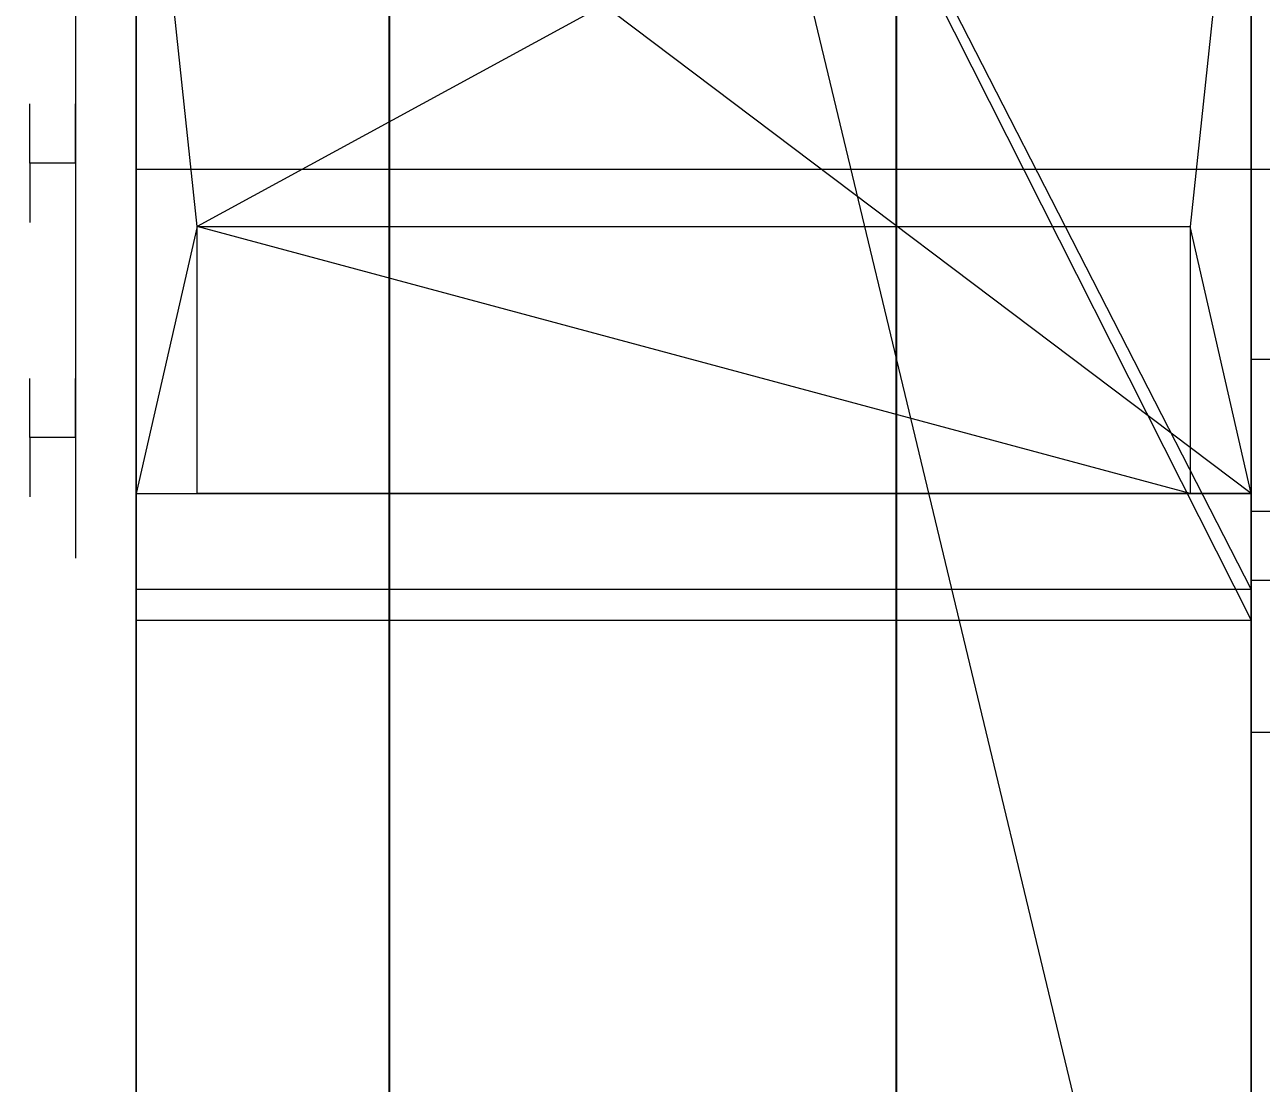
# Model space of a CAD drawing. Header units: millimetres. Extents: x -191664 to 191490, y -197311 to 10263.
# Drawn here: x 1518 to 1762, y -117787.5 to -117578.5 of the extents above; entities that cross this region are included whole.
import ezdxf

# ---------------------------------------------------------------- set-up
doc = ezdxf.new("R2010")
doc.units = ezdxf.units.MM
for name, color, linetype, lineweight in [('COTAS_P', 1, 'Continuous', 0), ('COTAS_R', 1, 'Continuous', 0), ('DET_briquetadora_frontal', 7, 'Continuous', 0), ('R15_COTAS_TRANSPORTE_P', 1, 'Continuous', 0)]:
    doc.layers.add(name, color=color, linetype=linetype, lineweight=lineweight)
doc.dimstyles.new('PLANTA_20', dxfattribs={"dimtxt": 50, "dimasz": 30, "dimexe": 30, "dimexo": 16, "dimgap": 20, "dimtad": 1, "dimtih": 1, "dimtoh": 1, "dimdec": 1, "dimzin": 0, "dimdsep": 46, "dimcen": 0.09, "dimadec": 0, "dimazin": 0, "dimtfac": 1, "dimtdec": 4, "dimtofl": 0, "dimtmove": 0, "dimatfit": 3, "dimfxl": 1, "dimtolj": 1, "dimtzin": 0, "dimarcsym": 0})

# ---------------------------------------------------------------- blocks, each defined once
blk = doc.blocks.new('*D84')
at = {"layer": 'COTAS_R', "color": 0, "lineweight": -2, "transparency": 16777216}
for p, q in [((506, -116532.75), (1620, -116532.75)), ((1590, -119170), (1590, -116562.75)), ((506, -119200), (1620, -119200))]:
    blk.add_line(p, q, dxfattribs=at)
at = {"layer": 'COTAS_R', "color": 0, "transparency": 16777216}
for points in [[(1585, -116562.75), (1595, -116562.75), (1590, -116532.75)], [(1585, -119170), (1595, -119170), (1590, -119200)]]:
    blk.add_solid(points, dxfattribs=at)
at = {"layer": 'Defpoints', "color": 0, "transparency": 16777216}
for p in [(490, -116532.75), (1590, -116532.75), (490, -119200)]:
    blk.add_point(p, dxfattribs=at)
blk = doc.blocks.new('*D85')
at = {"layer": 'COTAS_P', "color": 0, "lineweight": -2, "transparency": 16777216}
for p, q in [((1974, -116532.75), (1660, -116532.75)), ((1690, -119170), (1690, -116562.75)), ((1974, -119200), (1660, -119200))]:
    blk.add_line(p, q, dxfattribs=at)
at = {"layer": 'COTAS_P', "color": 0, "transparency": 16777216}
for points in [[(1685, -116562.75), (1695, -116562.75), (1690, -116532.75)], [(1685, -119170), (1695, -119170), (1690, -119200)]]:
    blk.add_solid(points, dxfattribs=at)
at = {"layer": 'Defpoints', "color": 0, "transparency": 16777216}
for p in [(1690, -116532.75), (1990, -116532.75), (1990, -119200)]:
    blk.add_point(p, dxfattribs=at)
blk = doc.blocks.new('*D133')
at = {"layer": 'Defpoints', "color": 0, "transparency": 16777216}
for p in [(439.69, -194147.98), (217.89, -194406.09), (-500, -194490), (-500, -194490), (500, -194490)]:
    blk.add_point(p, dxfattribs=at)
at = {"layer": 'R15_COTAS_TRANSPORTE_P', "color": 0, "lineweight": -2, "transparency": 16777216}
blk.add_arc((-500, -194490), 722.77, 2.37834, 17.62166, dxfattribs=at)
at = {"layer": 'R15_COTAS_TRANSPORTE_P', "color": 0, "transparency": 16777216}
for points in [[(184.12, -194272.81), (193.59, -194269.58), (179.18, -194242.8)], [(227.15, -194459.9), (217.15, -194460.11), (222.77, -194490)]]:
    blk.add_solid(points, dxfattribs=at)

msp = doc.modelspace()

# ---------------------------------------------------------------- linework, layer by layer
at = {"layer": 'DET_briquetadora_frontal', "color": 9, "true_color": 0xb9c3c2}
for p, q in [((1540, -117880), (1540, -117020)), ((1540, -117020), (1746.55, -117880)), ((1760, -117880), (1760, -117020)), ((1540, -117260), (1540, -117690)), ((1540, -117696), (1540, -117260)), ((1540, -117260), (1760, -117690)), ((1540, -117260), (1760, -117696)), ((1760, -117260), (1760, -117690)), ((1760, -117260), (1760, -117696)), ((1540, -117880), (1540, -117460)), ((1540, -117696), (1540, -117460)), ((1760, -117880), (1760, -117460)), ((1760, -117696), (1760, -117460)), ((1540, -117505), (1540, -117671)), ((1552, -117618.33), (1540, -117505)), ((1760, -117671), (1540, -117505)), ((1540, -117880), (1540, -117505)), ((1540, -117505), (1540, -117696)), ((1760, -117505), (1552, -117618.33)), ((1760, -117505), (1748, -117618.33)), ((1760, -117671), (1760, -117505)), ((1760, -117880), (1760, -117505)), ((1760, -117505), (1760, -117696)), ((1528, -117566.17), (1528, -117581.43)), ((1540, -117566.17), (1540, -117581.43)), ((1760, -117565.89), (1760, -117581.1)), ((1528, -117568.46), (1528, -117583.84)), ((1528, -117570.77), (1528, -117587.99)), ((1540, -117570.77), (1540, -117587.99)), ((1760, -117581.1), (1760, -117594.76)), ((1528, -117581.43), (1528, -117595.14)), ((1540, -117581.43), (1540, -117595.14)), ((1528, -117583.84), (1528, -117597.51)), ((1528, -117587.99), (1528, -117604.2)), ((1540, -117587.99), (1540, -117604.2)), ((1519, -117596.43), (1519, -117594.12)), ((1528, -117596.43), (1528, -117594.12)), ((1528, -117595.14), (1528, -117607.09)), ((1540, -117595.14), (1540, -117607.09)), ((1760, -117594.76), (1760, -117606.68)), ((1519, -117600.61), (1519, -117596.43)), ((1528, -117600.61), (1528, -117596.43)), ((1528, -117597.51), (1528, -117609.25)), ((1540, -117599.96), (1540, -117598.23)), ((1519, -117605.81), (1519, -117600.61)), ((1528, -117605.81), (1528, -117600.61)), ((1540, -117603.1), (1540, -117599.96)), ((1540, -117607), (1540, -117603.1)), ((1528, -117604.2), (1528, -117619.23)), ((1540, -117604.2), (1540, -117619.23)), ((1528, -117605.81), (1519, -117605.81)), ((1519, -117605.81), (1519, -117611.02)), ((1528, -117605.81), (1528, -117611.02)), ((1528, -117607.09), (1528, -117617.12)), ((1540, -117607), (1782, -117607)), ((1540, -117607), (1540, -117610.9)), ((1540, -117607.09), (1540, -117617.12)), ((1760, -117606.68), (1760, -117616.67)), ((1528, -117609.25), (1528, -117618.87)), ((1519, -117611.02), (1519, -117615.2)), ((1528, -117611.02), (1528, -117615.2)), ((1540, -117610.9), (1540, -117614.04)), ((1519, -117615.2), (1519, -117617.51)), ((1528, -117615.2), (1528, -117617.51)), ((1540, -117614.04), (1540, -117615.77)), ((1528, -117617.12), (1528, -117625.07)), ((1540, -117617.12), (1540, -117625.07)), ((1760, -117616.67), (1760, -117624.6)), ((1528, -117618.87), (1528, -117626.22)), ((1528, -117619.23), (1528, -117632.95)), ((1552, -117618.33), (1540, -117671)), ((1540, -117619.23), (1540, -117632.95)), ((1552, -117671), (1552, -117618.33)), ((1552, -117618.33), (1748, -117618.33)), ((1748, -117671), (1552, -117618.33)), ((1748, -117618.33), (1748, -117671)), ((1760, -117671), (1748, -117618.33)), ((1528, -117625.07), (1528, -117630.84)), ((1540, -117625.07), (1540, -117630.84)), ((1760, -117624.6), (1760, -117630.35)), ((1528, -117626.22), (1528, -117631.18)), ((1528, -117630.84), (1528, -117634.33)), ((1528, -117631.18), (1528, -117633.69)), ((1540, -117630.84), (1540, -117634.33)), ((1760, -117630.35), (1760, -117633.83)), ((1528, -117632.95), (1528, -117645.25)), ((1528, -117634.33), (1528, -117635.5)), ((1540, -117632.95), (1540, -117645.25)), ((1540, -117634.33), (1540, -117635.5)), ((1760, -117633.83), (1760, -117635)), ((1528, -117645.25), (1528, -117656)), ((1540, -117645.25), (1540, -117656)), ((1519, -117650.62), (1519, -117648.3)), ((1528, -117650.62), (1528, -117648.3)), ((1519, -117654.79), (1519, -117650.62)), ((1528, -117654.79), (1528, -117650.62)), ((1519, -117660), (1519, -117654.79)), ((1528, -117660), (1528, -117654.79)), ((1528, -117656), (1528, -117665.11)), ((1540, -117656), (1540, -117665.11)), ((1528, -117660), (1519, -117660)), ((1519, -117660), (1519, -117665.21)), ((1528, -117660), (1528, -117665.21)), ((1519, -117665.21), (1519, -117669.38)), ((1528, -117665.11), (1528, -117672.51)), ((1528, -117665.21), (1528, -117669.38)), ((1540, -117665.11), (1540, -117672.51)), ((1519, -117669.38), (1519, -117671.7)), ((1528, -117669.38), (1528, -117671.7)), ((1540, -117671), (1552, -117671)), ((1540, -117671), (1760, -117671)), ((1540, -117671), (1540, -117880)), ((1540, -117671), (1540, -117696)), ((1760, -117671), (1552, -117671)), ((1748, -117671), (1552, -117671)), ((1748, -117671), (1760, -117671)), ((1760, -117671), (1760, -117880)), ((1760, -117671), (1760, -117696)), ((1528, -117672.51), (1528, -117678.11)), ((1540, -117672.51), (1540, -117678.11)), ((1528, -117678.11), (1528, -117681.87)), ((1540, -117678.11), (1540, -117681.87)), ((1528, -117681.87), (1528, -117683.76)), ((1540, -117681.87), (1540, -117683.76)), ((1760, -117690), (1540, -117690)), ((1540, -117696), (1760, -117696)), ((1540, -117696), (1540, -117880)), ((1760, -117696), (1760, -117880))]:
    msp.add_line(p, q, dxfattribs=at)
at = {"layer": 'DET_briquetadora_frontal', "color": 8, "true_color": 0x6d7b83}
for p, q in [((1760, -117644.48), (1810, -117644.48)), ((1760, -117674.48), (1760, -117644.48)), ((1760, -117674.48), (1810, -117674.48)), ((1760, -117688.15), (1810, -117688.15)), ((1760, -117718.15), (1760, -117688.15)), ((1760, -117718.15), (1810, -117718.15))]:
    msp.add_line(p, q, dxfattribs=at)

# ---------------------------------------------------------------- dimensions: what is measured, and where the dimension line sits
at = {"layer": 'COTAS_P'}
dim = msp.add_aligned_dim(p1=(1990, -119200), p2=(1990, -116532.75), distance=300, text='<> P', dimstyle='PLANTA_20', dxfattribs=at)
dim.commit()
dim.dimension.update_dxf_attribs({"geometry": '*D85', "text_midpoint": (1690, -117866.375)})
at = {"layer": 'COTAS_R'}
dim = msp.add_aligned_dim(p1=(490, -119200), p2=(490, -116532.75), distance=-1100, text='<> R', dimstyle='PLANTA_20', dxfattribs=at)
dim.commit()
dim.dimension.update_dxf_attribs({"geometry": '*D84', "text_midpoint": (1590, -117866.375)})
at = {"layer": 'R15_COTAS_TRANSPORTE_P'}
dim = msp.add_angular_dim_2l(base=(217.89, -194406.09), line1=((-500, -194490), (500, -194490)), line2=((-500, -194490), (439.69, -194147.98)), dimstyle='PLANTA_20', dxfattribs=at)
dim.commit()
dim.dimension.update_dxf_attribs({"geometry": '*D133', "text_midpoint": (191490.46, -33543.69)})

doc.saveas('drawing.dxf')
